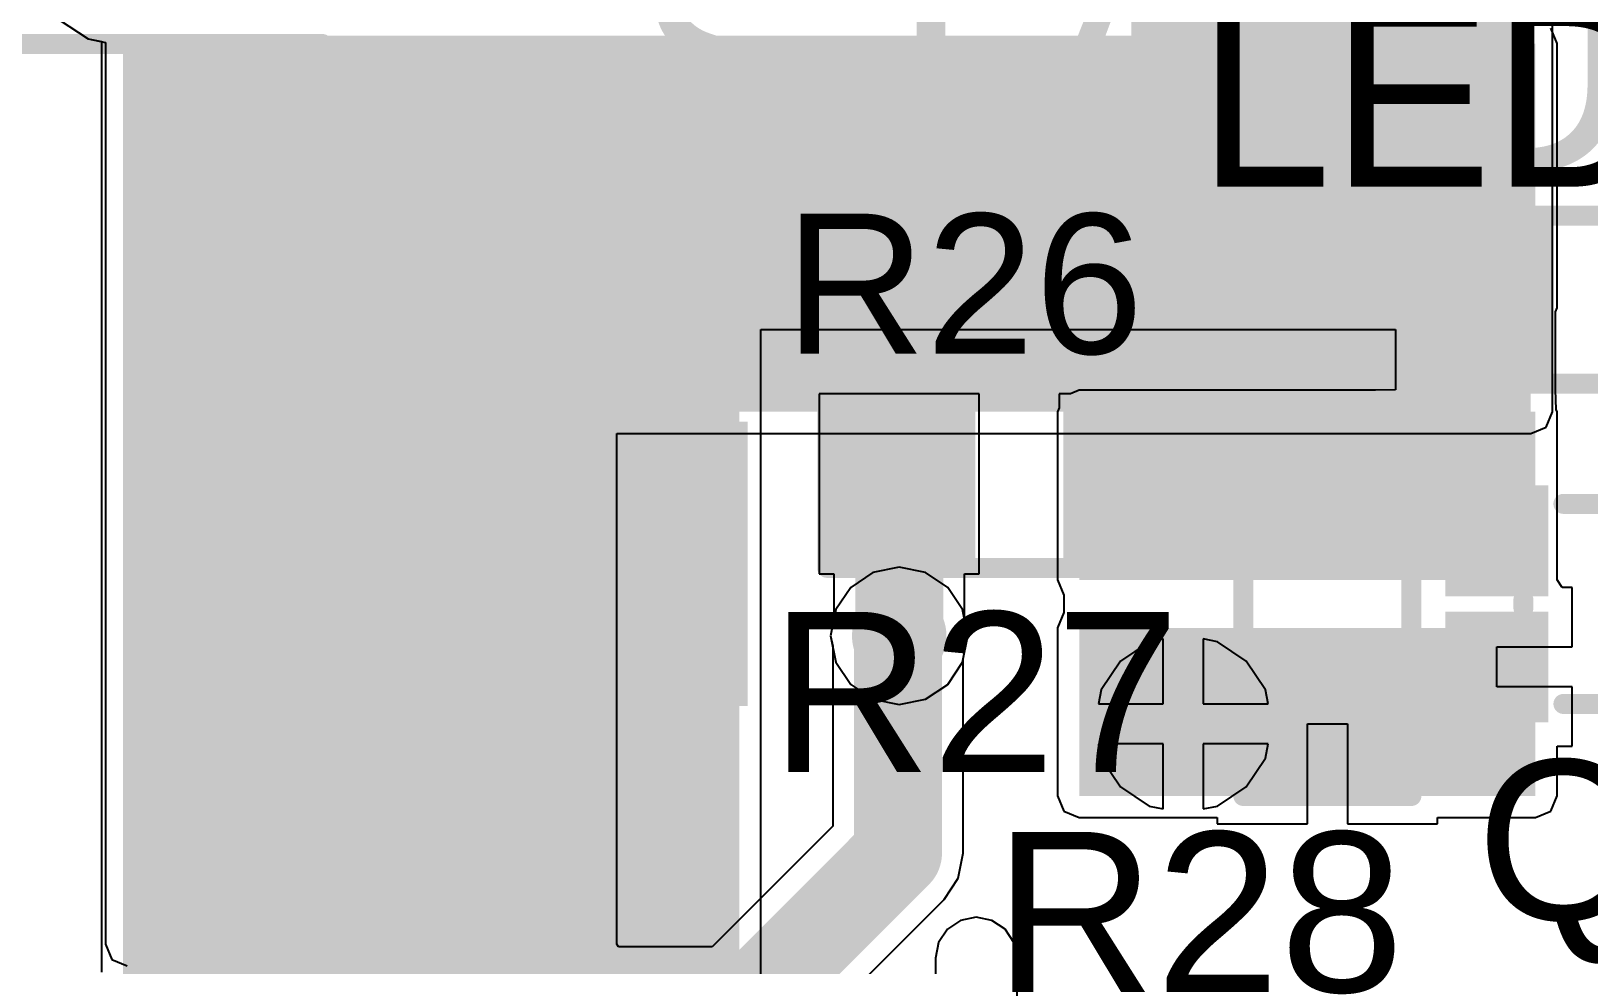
# Model space of a CAD drawing. Header units: millimetres. Extents: x -0.25 to 4.68, y -0.29 to 2.93.
# Drawn here: x 0.077 to 0.4664, y 1.9028 to 2.1361 of the extents above; entities that cross this region are included whole.
import ezdxf

# ---------------------------------------------------------------- set-up
doc = ezdxf.new("R2010")
doc.units = ezdxf.units.MM
doc.header["$MEASUREMENT"] = 0
for name, color, linetype in [('BottomLayer', 5, 'Continuous'), ('BottomSolder', 6, 'Continuous'), ('TopLayer', 1, 'Continuous'), ('TopOverlay', 2, 'Continuous'), ('TopPaste', 8, 'Continuous'), ('TopSolder', 216, 'Continuous'), ('ViaHoleLayer', 16, 'Continuous')]:
    doc.layers.add(name, color=color, linetype=linetype)
doc.styles.add('Arial', font='', dxfattribs={"height": 0.2})
doc.styles.get('Arial').set_extended_font_data('Arial')

# ---------------------------------------------------------------- blocks, each defined once
blk = doc.blocks.new('LED_0603_31')
at = {"layer": 'TopLayer'}
for points in [[(-0.03937, 0.01969), (-0.01969, 0.01969), (-0.01969, -0.01969), (-0.03937, -0.01969)], [(0.01969, 0.01969), (0.03937, 0.01969), (0.03937, -0.01969), (0.01969, -0.01969)]]:
    blk.add_hatch(color=1, dxfattribs=at).paths.add_polyline_path(points)
at = {"layer": 'TopOverlay'}
blk.add_hatch(color=2, dxfattribs=at).paths.add_polyline_path([(0.044, -0.026), (0.069, -0.026), (0.069, 0.026), (0.044, 0.026)])
at = {"layer": 'TopPaste'}
for points in [[(-0.03937, 0.01969), (-0.01969, 0.01969), (-0.01969, -0.01969), (-0.03937, -0.01969)], [(0.01969, 0.01969), (0.03937, 0.01969), (0.03937, -0.01969), (0.01969, -0.01969)]]:
    blk.add_hatch(color=8, dxfattribs=at).paths.add_polyline_path(points)
at = {"layer": 'TopSolder'}
for points in [[(-0.04337, 0.02369), (-0.01569, 0.02369), (-0.01569, -0.02369), (-0.04337, -0.02369)], [(0.01569, 0.02369), (0.04337, 0.02369), (0.04337, -0.02369), (0.01569, -0.02369)]]:
    blk.add_hatch(color=216, dxfattribs=at).paths.add_polyline_path(points)
at = {"layer": 'TopOverlay', "const_width": 0.005}
for points in [[(-0.044, 0.024), (-0.017, 0.024)], [(-0.044, -0.024), (-0.044, 0.024)], [(0.017, 0.024), (0.044, 0.024)], [(0.044, -0.024), (0.044, 0.024)], [(-0.044, -0.024), (-0.017, -0.024)], [(0.017, -0.024), (0.044, -0.024)]]:
    blk.add_lwpolyline(points, dxfattribs=at)
at = {"layer": 'TopOverlay', "const_width": 0.0025}
for points in [[(-0.04525, 0.024, 1), (-0.04275, 0.024, 1)], [(-0.04525, 0.024, 1), (-0.04275, 0.024, 1)], [(-0.01825, 0.024, 1), (-0.01575, 0.024, 1)], [(0.01575, 0.024, 1), (0.01825, 0.024, 1)], [(0.04275, 0.024, 1), (0.04525, 0.024, 1)], [(0.04275, 0.024, 1), (0.04525, 0.024, 1)], [(-0.04525, -0.024, 1), (-0.04275, -0.024, 1)], [(-0.04525, -0.024, 1), (-0.04275, -0.024, 1)], [(-0.01825, -0.024, 1), (-0.01575, -0.024, 1)], [(0.01575, -0.024, 1), (0.01825, -0.024, 1)], [(0.04275, -0.024, 1), (0.04525, -0.024, 1)], [(0.04275, -0.024, 1), (0.04525, -0.024, 1)]]:
    blk.add_lwpolyline(points, format="xyb", close=True, dxfattribs=at)
at = {"layer": 'TopOverlay'}
blk.add_text('LED4', height=0.045, dxfattribs=at).set_placement((-0.15575, -0.02468))
blk = doc.blocks.new('20SVPF120M_35')
at = {"layer": 'TopLayer'}
for points in [[(-0.17913, 0.0315), (-0.04134, 0.0315), (-0.04134, -0.0315), (-0.17913, -0.0315)], [(0.04134, 0.0315), (0.17913, 0.0315), (0.17913, -0.0315), (0.04134, -0.0315)]]:
    blk.add_hatch(color=1, dxfattribs=at).paths.add_polyline_path(points)
at = {"layer": 'TopPaste'}
for points in [[(-0.17913, 0.0315), (-0.04134, 0.0315), (-0.04134, -0.0315), (-0.17913, -0.0315)], [(0.04134, 0.0315), (0.17913, 0.0315), (0.17913, -0.0315), (0.04134, -0.0315)]]:
    blk.add_hatch(color=8, dxfattribs=at).paths.add_polyline_path(points)
at = {"layer": 'TopSolder'}
for points in [[(-0.18313, 0.0355), (-0.03734, 0.0355), (-0.03734, -0.0355), (-0.18313, -0.0355)], [(0.03734, 0.0355), (0.18313, 0.0355), (0.18313, -0.0355), (0.03734, -0.0355)]]:
    blk.add_hatch(color=216, dxfattribs=at).paths.add_polyline_path(points)
at = {"layer": 'TopOverlay', "const_width": 0.005}
for points in [[(-0.07677, 0.12992), (-0.12992, 0.07677)], [(0.12992, 0.12992), (-0.07677, 0.12992)], [(0.12992, 0.12992), (0.12992, 0.04528)], [(-0.12992, 0.07677), (-0.12992, 0.04528)], [(-0.153, 0.064), (-0.153, 0.043)], [(-0.144, 0.053), (-0.162, 0.053)], [(-0.12992, -0.04528), (-0.12992, -0.07677)], [(0.12992, -0.04528), (0.12992, -0.12992)], [(-0.07677, -0.12992), (-0.12992, -0.07677)], [(0.12992, -0.12992), (-0.07677, -0.12992)]]:
    blk.add_lwpolyline(points, dxfattribs=at)
at = {"layer": 'TopOverlay', "const_width": 0.0025}
for points in [[(-0.07802, 0.12992, 1), (-0.07552, 0.12992, 1)], [(-0.07802, 0.12992, 1), (-0.07552, 0.12992, 1)], [(0.12867, 0.12992, 1), (0.13117, 0.12992, 1)], [(0.12867, 0.12992, 1), (0.13117, 0.12992, 1)], [(-0.13117, 0.07677, 1), (-0.12867, 0.07677, 1)], [(-0.13117, 0.07677, 1), (-0.12867, 0.07677, 1)], [(-0.15425, 0.064, 1), (-0.15175, 0.064, 1)], [(-0.16325, 0.053, 1), (-0.16075, 0.053, 1)], [(-0.14525, 0.053, 1), (-0.14275, 0.053, 1)], [(-0.13117, 0.04528, 1), (-0.12867, 0.04528, 1)], [(0.12867, 0.04528, 1), (0.13117, 0.04528, 1)], [(-0.15425, 0.043, 1), (-0.15175, 0.043, 1)], [(-0.13117, -0.04528, 1), (-0.12867, -0.04528, 1)], [(0.12867, -0.04528, 1), (0.13117, -0.04528, 1)], [(-0.13117, -0.07677, 1), (-0.12867, -0.07677, 1)], [(-0.13117, -0.07677, 1), (-0.12867, -0.07677, 1)], [(-0.07802, -0.12992, 1), (-0.07552, -0.12992, 1)], [(-0.07802, -0.12992, 1), (-0.07552, -0.12992, 1)], [(0.12867, -0.12992, 1), (0.13117, -0.12992, 1)], [(0.12867, -0.12992, 1), (0.13117, -0.12992, 1)]]:
    blk.add_lwpolyline(points, format="xyb", close=True, dxfattribs=at)
blk = doc.blocks.new('R___0603_39')
at = {"layer": 'TopLayer'}
for points in [[(-0.015, 0.0175), (-0.015, -0.0175), (-0.045, -0.0175), (-0.045, 0.0175)], [(0.045, 0.0175), (0.045, -0.0175), (0.015, -0.0175), (0.015, 0.0175)]]:
    blk.add_hatch(color=1, dxfattribs=at).paths.add_polyline_path(points)
at = {"layer": 'TopPaste'}
for points in [[(-0.015, 0.0175), (-0.015, -0.0175), (-0.045, -0.0175), (-0.045, 0.0175)], [(0.045, 0.0175), (0.045, -0.0175), (0.015, -0.0175), (0.015, 0.0175)]]:
    blk.add_hatch(color=8, dxfattribs=at).paths.add_polyline_path(points)
at = {"layer": 'TopSolder'}
for points in [[(-0.011, 0.0215), (-0.011, -0.0215), (-0.049, -0.0215), (-0.049, 0.0215)], [(0.049, 0.0215), (0.049, -0.0215), (0.011, -0.0215), (0.011, 0.0215)]]:
    blk.add_hatch(color=216, dxfattribs=at).paths.add_polyline_path(points)
at = {"layer": 'TopOverlay', "const_width": 0.005}
for points in [[(-0.048, 0.021), (-0.048, -0.021)], [(0.048, 0.021), (-0.048, 0.021)], [(0.048, 0.021), (0.048, -0.021)], [(0.048, -0.021), (-0.048, -0.021)]]:
    blk.add_lwpolyline(points, dxfattribs=at)
at = {"layer": 'TopOverlay', "const_width": 0.0025}
for points in [[(-0.04925, 0.021, 1), (-0.04675, 0.021, 1)], [(-0.04925, 0.021, 1), (-0.04675, 0.021, 1)], [(0.04675, 0.021, 1), (0.04925, 0.021, 1)], [(0.04675, 0.021, 1), (0.04925, 0.021, 1)], [(-0.04925, -0.021, 1), (-0.04675, -0.021, 1)], [(-0.04925, -0.021, 1), (-0.04675, -0.021, 1)], [(0.04675, -0.021, 1), (0.04925, -0.021, 1)], [(0.04675, -0.021, 1), (0.04925, -0.021, 1)]]:
    blk.add_lwpolyline(points, format="xyb", close=True, dxfattribs=at)
blk = doc.blocks.new('R___0603_77')
at = {"layer": 'TopLayer'}
for points in [[(-0.015, 0.0175), (-0.015, -0.0175), (-0.045, -0.0175), (-0.045, 0.0175)], [(0.045, 0.0175), (0.045, -0.0175), (0.015, -0.0175), (0.015, 0.0175)]]:
    blk.add_hatch(color=1, dxfattribs=at).paths.add_polyline_path(points)
at = {"layer": 'TopPaste'}
for points in [[(-0.015, 0.0175), (-0.015, -0.0175), (-0.045, -0.0175), (-0.045, 0.0175)], [(0.045, 0.0175), (0.045, -0.0175), (0.015, -0.0175), (0.015, 0.0175)]]:
    blk.add_hatch(color=8, dxfattribs=at).paths.add_polyline_path(points)
at = {"layer": 'TopSolder'}
for points in [[(-0.011, 0.0215), (-0.011, -0.0215), (-0.049, -0.0215), (-0.049, 0.0215)], [(0.049, 0.0215), (0.049, -0.0215), (0.011, -0.0215), (0.011, 0.0215)]]:
    blk.add_hatch(color=216, dxfattribs=at).paths.add_polyline_path(points)
at = {"layer": 'TopOverlay', "const_width": 0.005}
for points in [[(-0.048, -0.021), (-0.048, 0.021)], [(0.048, 0.021), (-0.048, 0.021)], [(0.048, -0.021), (0.048, 0.021)], [(0.048, -0.021), (-0.048, -0.021)]]:
    blk.add_lwpolyline(points, dxfattribs=at)
at = {"layer": 'TopOverlay', "const_width": 0.0025}
for points in [[(-0.04925, 0.021, 1), (-0.04675, 0.021, 1)], [(-0.04925, 0.021, 1), (-0.04675, 0.021, 1)], [(0.04675, 0.021, 1), (0.04925, 0.021, 1)], [(0.04675, 0.021, 1), (0.04925, 0.021, 1)], [(-0.04925, -0.021, 1), (-0.04675, -0.021, 1)], [(-0.04925, -0.021, 1), (-0.04675, -0.021, 1)], [(0.04675, -0.021, 1), (0.04925, -0.021, 1)], [(0.04675, -0.021, 1), (0.04925, -0.021, 1)]]:
    blk.add_lwpolyline(points, format="xyb", close=True, dxfattribs=at)
blk = doc.blocks.new('R___0603_78')
at = {"layer": 'TopLayer'}
for points in [[(-0.015, 0.0175), (-0.015, -0.0175), (-0.045, -0.0175), (-0.045, 0.0175)], [(0.045, 0.0175), (0.045, -0.0175), (0.015, -0.0175), (0.015, 0.0175)]]:
    blk.add_hatch(color=1, dxfattribs=at).paths.add_polyline_path(points)
at = {"layer": 'TopPaste'}
for points in [[(-0.015, 0.0175), (-0.015, -0.0175), (-0.045, -0.0175), (-0.045, 0.0175)], [(0.045, 0.0175), (0.045, -0.0175), (0.015, -0.0175), (0.015, 0.0175)]]:
    blk.add_hatch(color=8, dxfattribs=at).paths.add_polyline_path(points)
at = {"layer": 'TopSolder'}
for points in [[(-0.011, 0.0215), (-0.011, -0.0215), (-0.049, -0.0215), (-0.049, 0.0215)], [(0.049, 0.0215), (0.049, -0.0215), (0.011, -0.0215), (0.011, 0.0215)]]:
    blk.add_hatch(color=216, dxfattribs=at).paths.add_polyline_path(points)
at = {"layer": 'TopOverlay', "const_width": 0.005}
for points in [[(0.048, 0.021), (-0.048, 0.021)], [(-0.048, 0.021), (-0.048, -0.021)], [(0.048, 0.021), (0.048, -0.021)], [(0.048, -0.021), (-0.048, -0.021)]]:
    blk.add_lwpolyline(points, dxfattribs=at)
at = {"layer": 'TopOverlay', "const_width": 0.0025}
for points in [[(-0.04925, 0.021, 1), (-0.04675, 0.021, 1)], [(-0.04925, 0.021, 1), (-0.04675, 0.021, 1)], [(0.04675, 0.021, 1), (0.04925, 0.021, 1)], [(0.04675, 0.021, 1), (0.04925, 0.021, 1)], [(-0.04925, -0.021, 1), (-0.04675, -0.021, 1)], [(-0.04925, -0.021, 1), (-0.04675, -0.021, 1)], [(0.04675, -0.021, 1), (0.04925, -0.021, 1)], [(0.04675, -0.021, 1), (0.04925, -0.021, 1)]]:
    blk.add_lwpolyline(points, format="xyb", close=True, dxfattribs=at)
blk = doc.blocks.new('SOT_723_103')
at = {"layer": 'TopLayer'}
for points in [[(-0.00984, 0.0315), (0.00984, 0.0315), (0.00984, 0.01378), (-0.00984, 0.01378)], [(-0.02559, -0.01378), (-0.00591, -0.01378), (-0.00591, -0.0315), (-0.02559, -0.0315)], [(0.00591, -0.01378), (0.02559, -0.01378), (0.02559, -0.0315), (0.00591, -0.0315)]]:
    blk.add_hatch(color=1, dxfattribs=at).paths.add_polyline_path(points)
at = {"layer": 'TopPaste'}
for points in [[(-0.00984, 0.0315), (0.00984, 0.0315), (0.00984, 0.01378), (-0.00984, 0.01378)], [(-0.02559, -0.01378), (-0.00591, -0.01378), (-0.00591, -0.0315), (-0.02559, -0.0315)], [(0.00591, -0.01378), (0.02559, -0.01378), (0.02559, -0.0315), (0.00591, -0.0315)]]:
    blk.add_hatch(color=8, dxfattribs=at).paths.add_polyline_path(points)
at = {"layer": 'TopSolder'}
for points in [[(-0.01384, 0.0355), (0.01384, 0.0355), (0.01384, 0.00978), (-0.01384, 0.00978)], [(-0.02959, -0.00978), (-0.00191, -0.00978), (-0.00191, -0.0355), (-0.02959, -0.0355)], [(0.00191, -0.00978), (0.02959, -0.00978), (0.02959, -0.0355), (0.00191, -0.0355)]]:
    blk.add_hatch(color=216, dxfattribs=at).paths.add_polyline_path(points)
at = {"layer": 'TopOverlay', "const_width": 0.005}
for points in [[(-0.025, -0.006), (-0.025, 0.025)], [(-0.015, 0.025), (-0.025, 0.025)], [(-0.025, -0.006), (-0.025, 0.025)], [(-0.015, 0.025), (-0.025, 0.025)], [(0.025, 0.025), (0.015, 0.025)], [(0.025, -0.006), (0.025, 0.025)], [(-0.037, -0.026), (-0.037, -0.016)], [(-0.032, -0.021), (-0.037, -0.016)], [(0.001, -0.016), (-0.001, -0.016)], [(-0.037, -0.026), (-0.032, -0.021)]]:
    blk.add_lwpolyline(points, dxfattribs=at)
at = {"layer": 'TopOverlay', "const_width": 0.0025}
for points in [[(-0.02625, 0.025, 1), (-0.02375, 0.025, 1)], [(-0.02625, 0.025, 1), (-0.02375, 0.025, 1)], [(-0.02625, 0.025, 1), (-0.02375, 0.025, 1)], [(-0.02625, 0.025, 1), (-0.02375, 0.025, 1)], [(-0.01625, 0.025, 1), (-0.01375, 0.025, 1)], [(-0.01625, 0.025, 1), (-0.01375, 0.025, 1)], [(0.01375, 0.025, 1), (0.01625, 0.025, 1)], [(0.02375, 0.025, 1), (0.02625, 0.025, 1)], [(0.02375, 0.025, 1), (0.02625, 0.025, 1)], [(-0.02625, -0.006, 1), (-0.02375, -0.006, 1)], [(-0.02625, -0.006, 1), (-0.02375, -0.006, 1)], [(0.02375, -0.006, 1), (0.02625, -0.006, 1)], [(-0.03825, -0.016, 1), (-0.03575, -0.016, 1)], [(-0.03825, -0.016, 1), (-0.03575, -0.016, 1)], [(-0.00225, -0.016, 1), (0.00025, -0.016, 1)], [(-0.00025, -0.016, 1), (0.00225, -0.016, 1)], [(-0.03325, -0.021, 1), (-0.03075, -0.021, 1)], [(-0.03325, -0.021, 1), (-0.03075, -0.021, 1)], [(-0.03825, -0.026, 1), (-0.03575, -0.026, 1)], [(-0.03825, -0.026, 1), (-0.03575, -0.026, 1)]]:
    blk.add_lwpolyline(points, format="xyb", close=True, dxfattribs=at)

msp = doc.modelspace()

# ---------------------------------------------------------------- hatches: boundary and pattern name
at = {"layer": 'BottomLayer'}
for points in [[(0.356, 2.07595), (0.45182, 2.07595), (0.45182, 2.477), (0.356, 2.477)], [(0.101, 1.908), (0.218, 1.908), (0.218, 2.135), (0.101, 2.135)], [(0.211, 2.041), (0.45182, 2.041), (0.45182, 2.135), (0.211, 2.135)]]:
    msp.add_hatch(color=5, dxfattribs=at).paths.add_polyline_path(points)
h = msp.add_hatch(color=5, dxfattribs=at)
edge = h.paths.add_edge_path()
edge.add_arc((0.117, 2.075), 0.01181, 0, 360)
h = msp.add_hatch(color=5, dxfattribs=at)
edge = h.paths.add_edge_path()
edge.add_arc((0.14333, 2.075), 0.01181, 0, 360)
h = msp.add_hatch(color=5, dxfattribs=at)
edge = h.paths.add_edge_path()
edge.add_arc((0.16967, 2.075), 0.01181, 0, 360)
h = msp.add_hatch(color=5, dxfattribs=at)
edge = h.paths.add_edge_path()
edge.add_arc((0.196, 2.075), 0.01181, 0, 360)
h = msp.add_hatch(color=5, dxfattribs=at)
edge = h.paths.add_edge_path()
edge.add_arc((0.117, 2.0504), 0.01181, 0, 360)
h = msp.add_hatch(color=5, dxfattribs=at)
edge = h.paths.add_edge_path()
edge.add_arc((0.14333, 2.0504), 0.01181, 0, 360)
h = msp.add_hatch(color=5, dxfattribs=at)
edge = h.paths.add_edge_path()
edge.add_arc((0.16967, 2.0504), 0.01181, 0, 360)
h = msp.add_hatch(color=5, dxfattribs=at)
edge = h.paths.add_edge_path()
edge.add_arc((0.196, 2.0504), 0.01181, 0, 360)
h = msp.add_hatch(color=5, dxfattribs=at)
edge = h.paths.add_edge_path()
edge.add_arc((0.294, 1.985), 0.01181, 0, 360)
h = msp.add_hatch(color=5, dxfattribs=at)
edge = h.paths.add_edge_path()
edge.add_arc((0.365, 1.963), 0.01181, 0, 360)
h = msp.add_hatch(color=5, dxfattribs=at)
edge = h.paths.add_edge_path()
edge.add_arc((0.117, 1.9486), 0.01181, 0, 360)
h = msp.add_hatch(color=5, dxfattribs=at)
edge = h.paths.add_edge_path()
edge.add_arc((0.143, 1.9486), 0.01181, 0, 360)
h = msp.add_hatch(color=5, dxfattribs=at)
edge = h.paths.add_edge_path()
edge.add_arc((0.17, 1.9486), 0.01181, 0, 360)
h = msp.add_hatch(color=5, dxfattribs=at)
edge = h.paths.add_edge_path()
edge.add_arc((0.196, 1.9486), 0.01181, 0, 360)
h = msp.add_hatch(color=5, dxfattribs=at)
edge = h.paths.add_edge_path()
edge.add_arc((0.117, 1.924), 0.01181, 0, 360)
h = msp.add_hatch(color=5, dxfattribs=at)
edge = h.paths.add_edge_path()
edge.add_arc((0.143, 1.924), 0.01181, 0, 360)
h = msp.add_hatch(color=5, dxfattribs=at)
edge = h.paths.add_edge_path()
edge.add_arc((0.17, 1.924), 0.01181, 0, 360)
h = msp.add_hatch(color=5, dxfattribs=at)
edge = h.paths.add_edge_path()
edge.add_arc((0.196, 1.924), 0.01181, 0, 360)
at = {"layer": 'BottomSolder'}
h = msp.add_hatch(color=6, dxfattribs=at)
edge = h.paths.add_edge_path()
edge.add_arc((0.117, 2.075), 0.00591, 0, 360)
h = msp.add_hatch(color=6, dxfattribs=at)
edge = h.paths.add_edge_path()
edge.add_arc((0.14333, 2.075), 0.00591, 0, 360)
h = msp.add_hatch(color=6, dxfattribs=at)
edge = h.paths.add_edge_path()
edge.add_arc((0.16967, 2.075), 0.00591, 0, 360)
h = msp.add_hatch(color=6, dxfattribs=at)
edge = h.paths.add_edge_path()
edge.add_arc((0.196, 2.075), 0.00591, 0, 360)
h = msp.add_hatch(color=6, dxfattribs=at)
edge = h.paths.add_edge_path()
edge.add_arc((0.117, 2.0504), 0.00591, 0, 360)
h = msp.add_hatch(color=6, dxfattribs=at)
edge = h.paths.add_edge_path()
edge.add_arc((0.14333, 2.0504), 0.00591, 0, 360)
h = msp.add_hatch(color=6, dxfattribs=at)
edge = h.paths.add_edge_path()
edge.add_arc((0.16967, 2.0504), 0.00591, 0, 360)
h = msp.add_hatch(color=6, dxfattribs=at)
edge = h.paths.add_edge_path()
edge.add_arc((0.196, 2.0504), 0.00591, 0, 360)
h = msp.add_hatch(color=6, dxfattribs=at)
edge = h.paths.add_edge_path()
edge.add_arc((0.294, 1.985), 0.00591, 0, 360)
h = msp.add_hatch(color=6, dxfattribs=at)
edge = h.paths.add_edge_path()
edge.add_arc((0.365, 1.963), 0.00591, 0, 360)
h = msp.add_hatch(color=6, dxfattribs=at)
edge = h.paths.add_edge_path()
edge.add_arc((0.117, 1.9486), 0.00591, 0, 360)
h = msp.add_hatch(color=6, dxfattribs=at)
edge = h.paths.add_edge_path()
edge.add_arc((0.143, 1.9486), 0.00591, 0, 360)
h = msp.add_hatch(color=6, dxfattribs=at)
edge = h.paths.add_edge_path()
edge.add_arc((0.17, 1.9486), 0.00591, 0, 360)
h = msp.add_hatch(color=6, dxfattribs=at)
edge = h.paths.add_edge_path()
edge.add_arc((0.196, 1.9486), 0.00591, 0, 360)
h = msp.add_hatch(color=6, dxfattribs=at)
edge = h.paths.add_edge_path()
edge.add_arc((0.117, 1.924), 0.00591, 0, 360)
h = msp.add_hatch(color=6, dxfattribs=at)
edge = h.paths.add_edge_path()
edge.add_arc((0.143, 1.924), 0.00591, 0, 360)
h = msp.add_hatch(color=6, dxfattribs=at)
edge = h.paths.add_edge_path()
edge.add_arc((0.17, 1.924), 0.00591, 0, 360)
h = msp.add_hatch(color=6, dxfattribs=at)
edge = h.paths.add_edge_path()
edge.add_arc((0.196, 1.924), 0.00591, 0, 360)
at = {"layer": 'TopLayer'}
for points in [[(0.352, 2.087), (0.403, 2.087), (0.403, 2.285), (0.352, 2.285)], [(0.1, 1.888), (0.254, 1.888), (0.254, 2.134), (0.1, 2.134)], [(0.192, 2.067), (0.453, 2.067), (0.453, 2.133), (0.192, 2.133)], [(0.339, 1.999), (0.453, 1.999), (0.453, 2.041), (0.339, 2.041)], [(0.339, 1.945), (0.453, 1.945), (0.453, 1.987), (0.339, 1.987)]]:
    msp.add_hatch(color=1, dxfattribs=at).paths.add_polyline_path(points)
h = msp.add_hatch(color=1, dxfattribs=at)
edge = h.paths.add_edge_path()
edge.add_arc((0.117, 2.075), 0.01181, 0, 360)
h = msp.add_hatch(color=1, dxfattribs=at)
edge = h.paths.add_edge_path()
edge.add_arc((0.14333, 2.075), 0.01181, 0, 360)
h = msp.add_hatch(color=1, dxfattribs=at)
edge = h.paths.add_edge_path()
edge.add_arc((0.16967, 2.075), 0.01181, 0, 360)
h = msp.add_hatch(color=1, dxfattribs=at)
edge = h.paths.add_edge_path()
edge.add_arc((0.196, 2.075), 0.01181, 0, 360)
h = msp.add_hatch(color=1, dxfattribs=at)
edge = h.paths.add_edge_path()
edge.add_arc((0.117, 2.0504), 0.01181, 0, 360)
h = msp.add_hatch(color=1, dxfattribs=at)
edge = h.paths.add_edge_path()
edge.add_arc((0.14333, 2.0504), 0.01181, 0, 360)
h = msp.add_hatch(color=1, dxfattribs=at)
edge = h.paths.add_edge_path()
edge.add_arc((0.16967, 2.0504), 0.01181, 0, 360)
h = msp.add_hatch(color=1, dxfattribs=at)
edge = h.paths.add_edge_path()
edge.add_arc((0.196, 2.0504), 0.01181, 0, 360)
h = msp.add_hatch(color=1, dxfattribs=at)
edge = h.paths.add_edge_path()
edge.add_arc((0.294, 1.985), 0.01181, 0, 360)
h = msp.add_hatch(color=1, dxfattribs=at)
edge = h.paths.add_edge_path()
edge.add_arc((0.365, 1.963), 0.01181, 0, 360)
h = msp.add_hatch(color=1, dxfattribs=at)
edge = h.paths.add_edge_path()
edge.add_arc((0.117, 1.9486), 0.01181, 0, 360)
h = msp.add_hatch(color=1, dxfattribs=at)
edge = h.paths.add_edge_path()
edge.add_arc((0.143, 1.9486), 0.01181, 0, 360)
h = msp.add_hatch(color=1, dxfattribs=at)
edge = h.paths.add_edge_path()
edge.add_arc((0.17, 1.9486), 0.01181, 0, 360)
h = msp.add_hatch(color=1, dxfattribs=at)
edge = h.paths.add_edge_path()
edge.add_arc((0.196, 1.9486), 0.01181, 0, 360)
h = msp.add_hatch(color=1, dxfattribs=at)
edge = h.paths.add_edge_path()
edge.add_arc((0.117, 1.924), 0.01181, 0, 360)
h = msp.add_hatch(color=1, dxfattribs=at)
edge = h.paths.add_edge_path()
edge.add_arc((0.143, 1.924), 0.01181, 0, 360)
h = msp.add_hatch(color=1, dxfattribs=at)
edge = h.paths.add_edge_path()
edge.add_arc((0.17, 1.924), 0.01181, 0, 360)
h = msp.add_hatch(color=1, dxfattribs=at)
edge = h.paths.add_edge_path()
edge.add_arc((0.196, 1.924), 0.01181, 0, 360)
at = {"layer": 'TopSolder'}
h = msp.add_hatch(color=216, dxfattribs=at)
edge = h.paths.add_edge_path()
edge.add_arc((0.117, 2.075), 0.00591, 0, 360)
h = msp.add_hatch(color=216, dxfattribs=at)
edge = h.paths.add_edge_path()
edge.add_arc((0.14333, 2.075), 0.00591, 0, 360)
h = msp.add_hatch(color=216, dxfattribs=at)
edge = h.paths.add_edge_path()
edge.add_arc((0.16967, 2.075), 0.00591, 0, 360)
h = msp.add_hatch(color=216, dxfattribs=at)
edge = h.paths.add_edge_path()
edge.add_arc((0.196, 2.075), 0.00591, 0, 360)
h = msp.add_hatch(color=216, dxfattribs=at)
edge = h.paths.add_edge_path()
edge.add_arc((0.117, 2.0504), 0.00591, 0, 360)
h = msp.add_hatch(color=216, dxfattribs=at)
edge = h.paths.add_edge_path()
edge.add_arc((0.14333, 2.0504), 0.00591, 0, 360)
h = msp.add_hatch(color=216, dxfattribs=at)
edge = h.paths.add_edge_path()
edge.add_arc((0.16967, 2.0504), 0.00591, 0, 360)
h = msp.add_hatch(color=216, dxfattribs=at)
edge = h.paths.add_edge_path()
edge.add_arc((0.196, 2.0504), 0.00591, 0, 360)
h = msp.add_hatch(color=216, dxfattribs=at)
edge = h.paths.add_edge_path()
edge.add_arc((0.294, 1.985), 0.00591, 0, 360)
h = msp.add_hatch(color=216, dxfattribs=at)
edge = h.paths.add_edge_path()
edge.add_arc((0.365, 1.963), 0.00591, 0, 360)
h = msp.add_hatch(color=216, dxfattribs=at)
edge = h.paths.add_edge_path()
edge.add_arc((0.117, 1.9486), 0.00591, 0, 360)
h = msp.add_hatch(color=216, dxfattribs=at)
edge = h.paths.add_edge_path()
edge.add_arc((0.143, 1.9486), 0.00591, 0, 360)
h = msp.add_hatch(color=216, dxfattribs=at)
edge = h.paths.add_edge_path()
edge.add_arc((0.17, 1.9486), 0.00591, 0, 360)
h = msp.add_hatch(color=216, dxfattribs=at)
edge = h.paths.add_edge_path()
edge.add_arc((0.196, 1.9486), 0.00591, 0, 360)
h = msp.add_hatch(color=216, dxfattribs=at)
edge = h.paths.add_edge_path()
edge.add_arc((0.117, 1.924), 0.00591, 0, 360)
h = msp.add_hatch(color=216, dxfattribs=at)
edge = h.paths.add_edge_path()
edge.add_arc((0.143, 1.924), 0.00591, 0, 360)
h = msp.add_hatch(color=216, dxfattribs=at)
edge = h.paths.add_edge_path()
edge.add_arc((0.17, 1.924), 0.00591, 0, 360)
h = msp.add_hatch(color=216, dxfattribs=at)
edge = h.paths.add_edge_path()
edge.add_arc((0.196, 1.924), 0.00591, 0, 360)
at = {"layer": 'ViaHoleLayer'}
h = msp.add_hatch(color=16, dxfattribs=at)
edge = h.paths.add_edge_path()
edge.add_arc((0.117, 2.075), 0.00591, 0, 360)
h = msp.add_hatch(color=16, dxfattribs=at)
edge = h.paths.add_edge_path()
edge.add_arc((0.14333, 2.075), 0.00591, 0, 360)
h = msp.add_hatch(color=16, dxfattribs=at)
edge = h.paths.add_edge_path()
edge.add_arc((0.16967, 2.075), 0.00591, 0, 360)
h = msp.add_hatch(color=16, dxfattribs=at)
edge = h.paths.add_edge_path()
edge.add_arc((0.196, 2.075), 0.00591, 0, 360)
h = msp.add_hatch(color=16, dxfattribs=at)
edge = h.paths.add_edge_path()
edge.add_arc((0.117, 2.0504), 0.00591, 0, 360)
h = msp.add_hatch(color=16, dxfattribs=at)
edge = h.paths.add_edge_path()
edge.add_arc((0.14333, 2.0504), 0.00591, 0, 360)
h = msp.add_hatch(color=16, dxfattribs=at)
edge = h.paths.add_edge_path()
edge.add_arc((0.16967, 2.0504), 0.00591, 0, 360)
h = msp.add_hatch(color=16, dxfattribs=at)
edge = h.paths.add_edge_path()
edge.add_arc((0.196, 2.0504), 0.00591, 0, 360)
h = msp.add_hatch(color=16, dxfattribs=at)
edge = h.paths.add_edge_path()
edge.add_arc((0.294, 1.985), 0.00591, 0, 360)
h = msp.add_hatch(color=16, dxfattribs=at)
edge = h.paths.add_edge_path()
edge.add_arc((0.365, 1.963), 0.00591, 0, 360)
h = msp.add_hatch(color=16, dxfattribs=at)
edge = h.paths.add_edge_path()
edge.add_arc((0.117, 1.9486), 0.00591, 0, 360)
h = msp.add_hatch(color=16, dxfattribs=at)
edge = h.paths.add_edge_path()
edge.add_arc((0.143, 1.9486), 0.00591, 0, 360)
h = msp.add_hatch(color=16, dxfattribs=at)
edge = h.paths.add_edge_path()
edge.add_arc((0.17, 1.9486), 0.00591, 0, 360)
h = msp.add_hatch(color=16, dxfattribs=at)
edge = h.paths.add_edge_path()
edge.add_arc((0.196, 1.9486), 0.00591, 0, 360)
h = msp.add_hatch(color=16, dxfattribs=at)
edge = h.paths.add_edge_path()
edge.add_arc((0.117, 1.924), 0.00591, 0, 360)
h = msp.add_hatch(color=16, dxfattribs=at)
edge = h.paths.add_edge_path()
edge.add_arc((0.143, 1.924), 0.00591, 0, 360)
h = msp.add_hatch(color=16, dxfattribs=at)
edge = h.paths.add_edge_path()
edge.add_arc((0.17, 1.924), 0.00591, 0, 360)
h = msp.add_hatch(color=16, dxfattribs=at)
edge = h.paths.add_edge_path()
edge.add_arc((0.196, 1.924), 0.00591, 0, 360)

# ---------------------------------------------------------------- linework, layer by layer
at = {"layer": 'BottomLayer'}
for p, q in [((0.45723, 2.135), (0.45723, 2.38859)), ((0.08405, 2.13899), (0.09126, 2.13417)), ((0.09126, 2.13417), (0.09559, 2.13331)), ((0.45723, 2.041), (0.45723, 2.135)), ((0.09559, 2.13331), (0.09559, 1.908)), ((0.45565, 2.03717), (0.45723, 2.041)), ((0.45182, 2.03559), (0.45565, 2.03717)), ((0.22341, 1.908), (0.22341, 2.03559)), ((0.22341, 2.03559), (0.45182, 2.03559)), ((0.294, 2.00214), (0.28744, 2.00084)), ((0.30056, 2.00084), (0.294, 2.00214)), ((0.28744, 2.00084), (0.28188, 1.99712)), ((0.30612, 1.99712), (0.30056, 2.00084)), ((0.28188, 1.99712), (0.27816, 1.99156)), ((0.30984, 1.99156), (0.30612, 1.99712)), ((0.27816, 1.99156), (0.27686, 1.985)), ((0.31114, 1.985), (0.30984, 1.99156)), ((0.27686, 1.985), (0.27738, 1.9824)), ((0.27738, 1.9824), (0.27738, 1.93745)), ((0.31, 1.97928), (0.31114, 1.985)), ((0.35649, 1.98355), (0.34928, 1.97872)), ((0.36, 1.98424), (0.35649, 1.98355)), ((0.36, 1.968), (0.36, 1.98424)), ((0.37351, 1.98355), (0.37, 1.98424)), ((0.37, 1.98424), (0.37, 1.968)), ((0.38072, 1.97872), (0.37351, 1.98355)), ((0.31, 1.93069), (0.31, 1.97928)), ((0.34928, 1.97872), (0.34445, 1.97151)), ((0.38555, 1.97151), (0.38072, 1.97872)), ((0.34445, 1.97151), (0.34376, 1.968)), ((0.38624, 1.968), (0.38555, 1.97151)), ((0.34376, 1.968), (0.36, 1.968)), ((0.37, 1.968), (0.38624, 1.968)), ((0.36, 1.958), (0.34376, 1.958)), ((0.34376, 1.958), (0.34445, 1.95449)), ((0.34445, 1.95449), (0.34928, 1.94728)), ((0.36, 1.94176), (0.36, 1.958)), ((0.38624, 1.958), (0.37, 1.958)), ((0.37, 1.958), (0.37, 1.94176)), ((0.38072, 1.94728), (0.38555, 1.95449)), ((0.38555, 1.95449), (0.38624, 1.958)), ((0.34928, 1.94728), (0.35649, 1.94245)), ((0.37351, 1.94245), (0.38072, 1.94728)), ((0.35649, 1.94245), (0.36, 1.94176)), ((0.37, 1.94176), (0.37351, 1.94245)), ((0.27738, 1.93745), (0.24724, 1.90731)), ((0.30876, 1.92445), (0.31, 1.93069)), ((0.30523, 1.91915), (0.30876, 1.92445)), ((0.26638, 1.88031), (0.30523, 1.91915)), ((0.30604, 1.91169), (0.30383, 1.90839)), ((0.30935, 1.9139), (0.30604, 1.91169)), ((0.31325, 1.91468), (0.30935, 1.9139)), ((0.31715, 1.9139), (0.31325, 1.91468)), ((0.32046, 1.91169), (0.31715, 1.9139)), ((0.32267, 1.90839), (0.32046, 1.91169)), ((0.09559, 1.908), (0.09717, 1.90417)), ((0.22387, 1.90731), (0.22341, 1.908)), ((0.30383, 1.90839), (0.30305, 1.90448)), ((0.32344, 1.90448), (0.32267, 1.90839)), ((0.09717, 1.90417), (0.101, 1.90259)), ((0.24724, 1.90731), (0.22387, 1.90731)), ((0.30305, 1.90448), (0.30305, 1.87531)), ((0.32344, 1.86511), (0.32344, 1.90448))]:
    msp.add_line(p, q, dxfattribs=at)
for points, const_width in [([(0.14082, 2.05095), (0.19287, 2.103)], 0.04), ([(0.29369, 1.98469), (0.294, 1.985)], 0.022), ([(0.29369, 1.93069), (0.29369, 1.98469)], 0.022), ([(0.254, 1.891), (0.29369, 1.93069)], 0.022)]:
    msp.add_lwpolyline(points, dxfattribs=dict(at, const_width=const_width))
for points, const_width in [([(0.18287, 2.103, 1), (0.20287, 2.103, 1)], 0.02), ([(0.13082, 2.05095, 1), (0.15082, 2.05095, 1)], 0.02), ([(0.28819, 1.98469, 1), (0.29919, 1.98469, 1)], 0.011), ([(0.28819, 1.98469, 1), (0.29919, 1.98469, 1)], 0.011), ([(0.2885, 1.985, 1), (0.2995, 1.985, 1)], 0.011), ([(0.28819, 1.93069, 1), (0.29919, 1.93069, 1)], 0.011), ([(0.28819, 1.93069, 1), (0.29919, 1.93069, 1)], 0.011)]:
    msp.add_lwpolyline(points, format="xyb", close=True, dxfattribs=dict(at, const_width=const_width))
at = {"layer": 'TopLayer'}
for p, q in [((0.08405, 2.13899), (0.09126, 2.13417)), ((0.09126, 2.13417), (0.09459, 2.13351)), ((0.09459, 2.13351), (0.09459, 1.901)), ((0.45841, 2.133), (0.45683, 2.13683)), ((0.45841, 2.067), (0.45841, 2.133)), ((0.458, 2.06601), (0.45841, 2.067)), ((0.458, 2.04975), (0.458, 2.06601)), ((0.25941, 1.888), (0.25941, 2.06159)), ((0.25941, 2.06159), (0.418, 2.06159)), ((0.418, 2.06159), (0.418, 2.0465)), ((0.458, 2.0465), (0.458, 2.04975)), ((0.314, 2.0455), (0.274, 2.0455)), ((0.274, 2.0455), (0.274, 2.0005)), ((0.314, 2.0005), (0.314, 2.0455)), ((0.3368, 2.0455), (0.334, 2.0455)), ((0.334, 2.0455), (0.334, 2.04199)), ((0.339, 2.04641), (0.3368, 2.0455)), ((0.41304, 2.04641), (0.339, 2.04641)), ((0.418, 2.0465), (0.41304, 2.04641)), ((0.45817, 2.04157), (0.458, 2.0465)), ((0.334, 2.04199), (0.33359, 2.041)), ((0.33359, 2.041), (0.33359, 1.999)), ((0.45841, 2.041), (0.45817, 2.04157)), ((0.45841, 1.999), (0.45841, 2.041)), ((0.274, 2.0005), (0.27769, 2.0005)), ((0.27769, 2.0005), (0.27769, 1.98916)), ((0.31031, 1.98916), (0.31031, 2.0005)), ((0.31031, 2.0005), (0.314, 2.0005)), ((0.33359, 1.999), (0.33517, 1.99517)), ((0.45969, 1.99709), (0.45841, 1.999)), ((0.33517, 1.99517), (0.33517, 1.99083)), ((0.46222, 1.99709), (0.45969, 1.99709)), ((0.46222, 1.98225), (0.46222, 1.99709)), ((0.33517, 1.99083), (0.33359, 1.987)), ((0.33517, 1.99083), (0.33517, 1.99083)), ((0.27769, 1.98916), (0.27686, 1.985)), ((0.31114, 1.985), (0.31031, 1.98916)), ((0.33359, 1.987), (0.33359, 1.945)), ((0.27686, 1.985), (0.27816, 1.97844)), ((0.30984, 1.97844), (0.31114, 1.985)), ((0.44336, 1.97225), (0.44336, 1.98225)), ((0.44336, 1.98225), (0.46222, 1.98225)), ((0.27816, 1.97844), (0.28188, 1.97288)), ((0.30612, 1.97288), (0.30984, 1.97844)), ((0.28188, 1.97288), (0.28744, 1.96916)), ((0.30056, 1.96916), (0.30612, 1.97288)), ((0.46222, 1.97225), (0.44336, 1.97225)), ((0.46222, 1.95741), (0.46222, 1.97225)), ((0.28744, 1.96916), (0.294, 1.96786)), ((0.294, 1.96786), (0.30056, 1.96916)), ((0.396, 1.938), (0.396, 1.963)), ((0.396, 1.963), (0.406, 1.963)), ((0.406, 1.963), (0.406, 1.938)), ((0.45841, 1.945), (0.45841, 1.95741)), ((0.45841, 1.95741), (0.46222, 1.95741)), ((0.33359, 1.945), (0.33517, 1.94117)), ((0.45683, 1.94117), (0.45841, 1.945)), ((0.33517, 1.94117), (0.339, 1.93959)), ((0.339, 1.93959), (0.3735, 1.93959)), ((0.3735, 1.93959), (0.3735, 1.938)), ((0.4285, 1.938), (0.4285, 1.93959)), ((0.4285, 1.93959), (0.453, 1.93959)), ((0.453, 1.93959), (0.45683, 1.94117)), ((0.3735, 1.938), (0.396, 1.938)), ((0.406, 1.938), (0.4285, 1.938)), ((0.30604, 1.91169), (0.30383, 1.90839)), ((0.30935, 1.9139), (0.30604, 1.91169)), ((0.31325, 1.91468), (0.30935, 1.9139)), ((0.31715, 1.9139), (0.31325, 1.91468)), ((0.32046, 1.91169), (0.31715, 1.9139)), ((0.32267, 1.90839), (0.32046, 1.91169)), ((0.30383, 1.90839), (0.30305, 1.90448)), ((0.32344, 1.90448), (0.32267, 1.90839)), ((0.30305, 1.90448), (0.30305, 1.87531)), ((0.32344, 1.86511), (0.32344, 1.90448))]:
    msp.add_line(p, q, dxfattribs=at)
for points, const_width in [([(0.374, 2.1205), (0.374, 2.233)], 0.025), ([(0.374, 2.1205), (0.38964, 2.10486)], 0.025), ([(0.4355, 2.0685), (0.4355, 2.1055)], 0.025), ([(0.32194, 2.1031), (0.40514, 2.10486)], 0.025), ([(0.38964, 2.10486), (0.40514, 2.10486)], 0.025), ([(0.199, 2.1005), (0.322, 2.1005)], 0.025), ([(0.4355, 2.0685), (0.438, 2.066)], 0.025), ([(0.294, 1.985), (0.294, 2.023)], 0.022), ([(0.19482, 1.99882), (0.19682, 1.99682)], 0.04), ([(0.141, 1.943), (0.142, 1.944)], 0.04)]:
    msp.add_lwpolyline(points, dxfattribs=dict(at, const_width=const_width))
for points, const_width in [([(0.36775, 2.1205, 1), (0.38025, 2.1205, 1)], 0.0125), ([(0.36775, 2.1205, 1), (0.38025, 2.1205, 1)], 0.0125), ([(0.42925, 2.1055, 1), (0.44175, 2.1055, 1)], 0.0125), ([(0.3157, 2.1031, 1), (0.3282, 2.1031, 1)], 0.0125), ([(0.38339, 2.10486, 1), (0.39589, 2.10486, 1)], 0.0125), ([(0.38339, 2.10486, 1), (0.39589, 2.10486, 1)], 0.0125), ([(0.39889, 2.10486, 1), (0.41139, 2.10486, 1)], 0.0125), ([(0.39889, 2.10486, 1), (0.41139, 2.10486, 1)], 0.0125), ([(0.19275, 2.1005, 1), (0.20525, 2.1005, 1)], 0.0125), ([(0.31575, 2.1005, 1), (0.32825, 2.1005, 1)], 0.0125), ([(0.42925, 2.0685, 1), (0.44175, 2.0685, 1)], 0.0125), ([(0.42925, 2.0685, 1), (0.44175, 2.0685, 1)], 0.0125), ([(0.43175, 2.066, 1), (0.44425, 2.066, 1)], 0.0125), ([(0.2885, 2.023, 1), (0.2995, 2.023, 1)], 0.011), ([(0.18482, 1.99882, 1), (0.20482, 1.99882, 1)], 0.02), ([(0.18682, 1.99682, 1), (0.20682, 1.99682, 1)], 0.02), ([(0.2885, 1.985, 1), (0.2995, 1.985, 1)], 0.011), ([(0.131, 1.943, 1), (0.151, 1.943, 1)], 0.02), ([(0.132, 1.944, 1), (0.152, 1.944, 1)], 0.02)]:
    msp.add_lwpolyline(points, format="xyb", close=True, dxfattribs=dict(at, const_width=const_width))
at = {"layer": 'TopOverlay', "const_width": 0.006}
for points in [[(0.36347, 2.07547), (0.375, 2.087)], [(0.375, 2.087), (0.415, 2.087)]]:
    msp.add_lwpolyline(points, dxfattribs=at)
at = {"layer": 'TopOverlay', "const_width": 0.003}
for points in [[(0.3735, 2.087, 1), (0.3765, 2.087, 1)], [(0.3735, 2.087, 1), (0.3765, 2.087, 1)], [(0.4135, 2.087, 1), (0.4165, 2.087, 1)], [(0.36197, 2.07547, 1), (0.36497, 2.07547, 1)]]:
    msp.add_lwpolyline(points, format="xyb", close=True, dxfattribs=at)

# ---------------------------------------------------------------- block references
msp.add_blockref('LED_0603_31', (0.52429, 2.12195))
for name, p, rotation in [('20SVPF120M_35', (0.073, 2.003), 180), ('R___0603_39', (0.468, 2.069), 180), ('R___0603_78', (0.324, 2.023), 180), ('R___0603_77', (0.401, 1.993), 270), ('SOT_723_103', (0.466, 1.993), 270)]:
    msp.add_blockref(name, p, dxfattribs=dict(rotation=rotation))

# ---------------------------------------------------------------- texts
at = {"layer": 'TopOverlay', "style": 'Arial'}
msp.add_text('STATUS', height=0.055, rotation=360, dxfattribs=at).set_placement((0.22726, 2.10164))
for s, height, p in [('R26', 0.035, (0.26535, 2.05551)), ('R27', 0.04, (0.26168, 1.95101)), ('Q1', 0.04, (0.43834, 1.91401)), ('R28', 0.04, (0.31768, 1.89601))]:
    msp.add_text(s, height=height, dxfattribs=at).set_placement(p)

doc.saveas('drawing.dxf')
